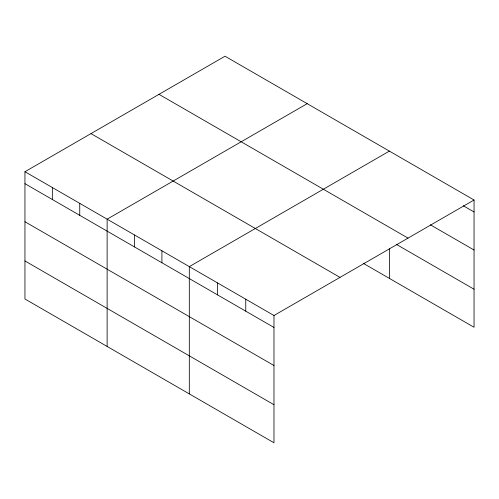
<?xml version="1.0" encoding="UTF-8"?>
<svg xmlns="http://www.w3.org/2000/svg" width="499" height="499" viewBox="0 0 499 499"><rect width="100%" height="100%" fill="white"/><g stroke="black" fill="none" stroke-linecap="round" stroke-linejoin="round"><path stroke-width="0.75" d="M24.95 171.725L273.982 315.505L273.982 442.781L24.95 299.001L24.95 171.725L225.018 56.219L474.05 199.999L474.05 327.275L363.322 263.347M307.197 103.667L107.129 219.173L107.129 346.449M389.376 151.11L189.314 266.622L189.314 393.898M273.982 315.505L474.05 199.999M463.297 205.756L474.05 211.963M430.369 224.799L474.05 250.018M158.994 94.336L408.026 238.117M396.767 244.604L474.05 289.22M90.974 133.607L340.006 277.388M24.95 183.688L273.982 327.469M24.95 221.743L273.982 365.524M24.95 260.952L273.982 404.726M389.376 248.876L389.376 278.392M245.758 299.207L245.758 311.176M217.539 282.914L217.539 294.878M161.919 250.804L161.919 262.767M134.524 234.992L134.524 246.955M79.74 203.355L79.74 215.319M52.345 187.543L52.345 199.506"/></g></svg>
